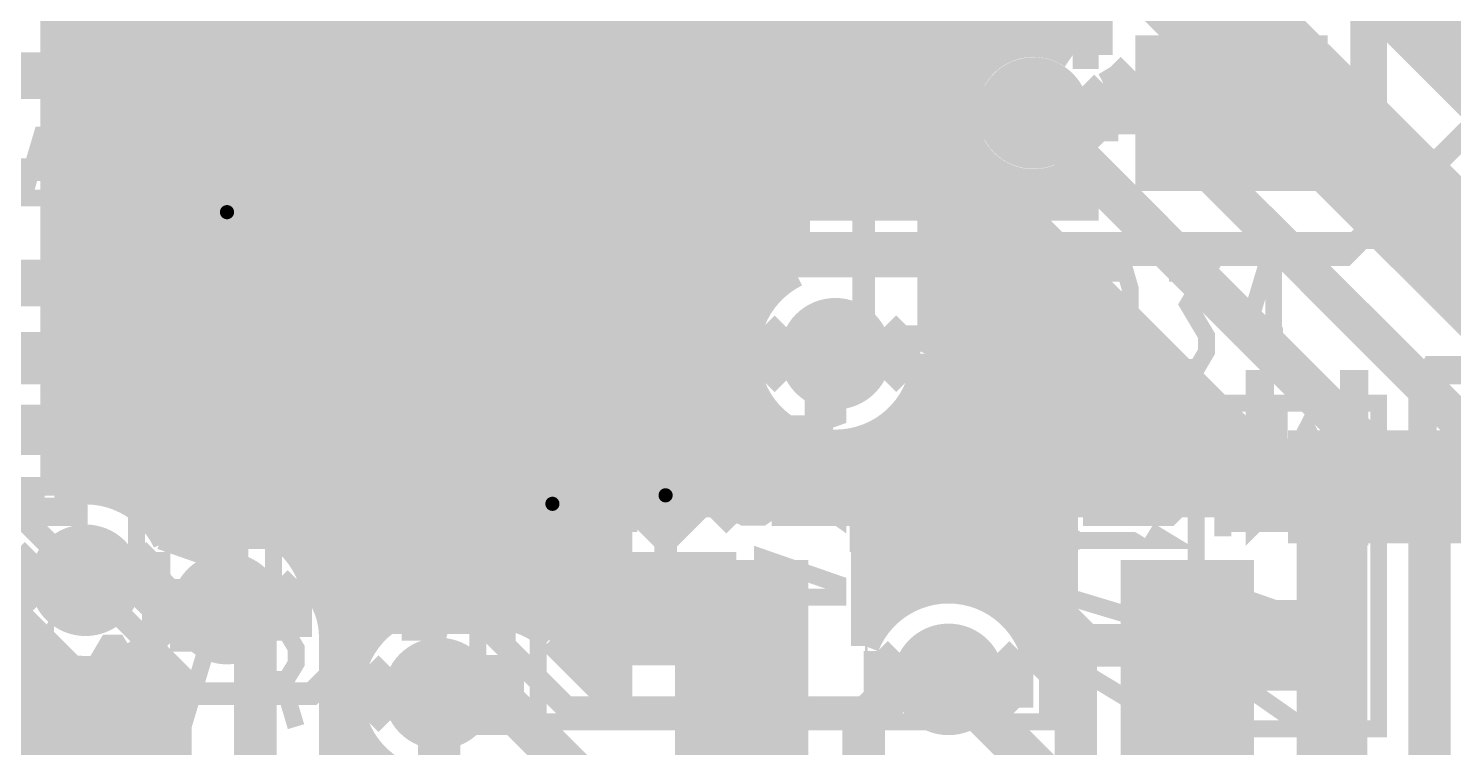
# Model space of a CAD drawing. Extents: x -10 to 131, y -93 to 209.
# Drawn here: x 43.94 to 56.73, y -21.95 to -15.5 of the extents above; entities that cross this region are included whole.
import ezdxf

# ---------------------------------------------------------------- set-up
doc = ezdxf.new("R2010")
doc.units = 0
doc.header["$MEASUREMENT"] = 0
doc.layers.get('0').update_dxf_attribs({"linetype": 'CONTINUOUS'})
for name, color, linetype in [('22-303-0_ASB', 7, 'CONTINUOUS'), ('22-303-0_AST', 7, 'CONTINUOUS'), ('22-303-0_BOT', 2, 'CONTINUOUS'), ('22-303-0_DRD', 6, 'CONTINUOUS'), ('22-303-0_DRL', 1, 'CONTINUOUS'), ('22-303-0_GND', 3, 'CONTINUOUS'), ('22-303-0_IN1', 10, 'CONTINUOUS'), ('22-303-0_SMB', 14, 'CONTINUOUS'), ('22-303-0_SMT', 9, 'CONTINUOUS'), ('22-303-0_SPB', 12, 'CONTINUOUS'), ('22-303-0_SPT', 11, 'CONTINUOUS'), ('22-303-0_SSB', 13, 'CONTINUOUS'), ('22-303-0_SST', 8, 'CONTINUOUS'), ('22-303-0_TOP', 15, 'CONTINUOUS'), ('THRUHOLE_TAP', 2, 'CONTINUOUS')]:
    doc.layers.add(name, color=color, linetype=linetype)

# ---------------------------------------------------------------- blocks, each defined once
blk = doc.blocks.new('ROUND_70')
at = {"const_width": 0.29972}
blk.add_lwpolyline([(-0.14986, 0, 1), (0.14986, 0, 1)], format="xyb", close=True, dxfattribs=at)
blk = doc.blocks.new('ROUND_75')
at = {"const_width": 0.29972}
blk.add_lwpolyline([(-0.14986, 0, 1), (0.14986, 0, 1)], format="xyb", close=True, dxfattribs=at)
blk = doc.blocks.new('RECTANGLE_76')
blk.add_solid([(0.59944, 2.74955), (0.59944, -2.74955), (-0.59944, 2.74955), (-0.59944, -2.74955)])
blk = doc.blocks.new('ROUND_117')
at = {"const_width": 0.10033}
blk.add_lwpolyline([(-0.050164, 0, 1), (0.050164, 0, 1)], format="xyb", close=True, dxfattribs=at)
blk = doc.blocks.new('ROUND_100')
at = {"const_width": 0.50038}
blk.add_lwpolyline([(-0.25019, 0, 1), (0.25019, 0, 1)], format="xyb", close=True, dxfattribs=at)
blk = doc.blocks.new('ROUND_101')
at = {"const_width": 0.0635}
blk.add_lwpolyline([(-0.03175, 0, 1), (0.03175, 0, 1)], format="xyb", close=True, dxfattribs=at)
blk = doc.blocks.new('RECTANGLE_3')
blk.add_solid([(0.4826, 0.4064), (0.4826, -0.4064), (-0.4826, 0.4064), (-0.4826, -0.4064)])
blk = doc.blocks.new('RECTANGLE_17')
blk.add_solid([(0.635, 0.508), (0.635, -0.508), (-0.635, 0.508), (-0.635, -0.508)])
blk = doc.blocks.new('RECTANGLE_42')
blk.add_solid([(0.8636, 2.0066), (0.8636, -2.0066), (-0.8636, 2.0066), (-0.8636, -2.0066)])
blk = doc.blocks.new('RECTANGLE_43')
blk.add_solid([(0.8636, 0.6985), (0.8636, -0.6985), (-0.8636, 0.6985), (-0.8636, -0.6985)])
blk = doc.blocks.new('RECTANGLE_52')
blk.add_solid([(0.44958, 0.20955), (0.44958, -0.20955), (-0.44958, 0.20955), (-0.44958, -0.20955)])
blk = doc.blocks.new('ROUND_108')
at = {"const_width": 0.10033}
blk.add_lwpolyline([(-0.050164, 0, 1), (0.050164, 0, 1)], format="xyb", close=True, dxfattribs=at)

msp = doc.modelspace()

# ---------------------------------------------------------------- linework, layer by layer
at = {"layer": '22-303-0_ASB'}
for points, const_width in [([(44.47032, -18.56232), (43.6245, -18.56232), (43.6245, -19.83232), (44.47032, -19.83232)], 0.254), ([(45.93082, -18.77568), (45.82668, -18.56232), (45.19168, -18.56232), (45.085, -18.77568), (45.085, -19.6215), (45.19168, -19.83232), (45.82668, -19.83232), (45.93082, -19.6215)], 0.254), ([(46.96968, -18.56232), (46.96968, -19.83232)], 0.254), ([(51.03368, -18.56232), (51.03368, -19.83232)], 0.254), ([(52.91582, -18.56232), (52.07, -18.56232), (52.07, -19.83232), (52.91582, -19.83232)], 0.254), ([(53.5305, -19.19732), (54.1655, -19.19732), (54.37632, -19.41068), (54.37632, -19.6215), (54.1655, -19.83232), (53.5305, -19.83232), (53.5305, -18.56232)], 0.254), ([(54.05882, -19.19732), (54.37632, -18.56232)], 0.254), ([(55.83682, -18.56232), (55.83682, -19.83232), (55.626, -19.6215), (55.41518, -19.19732), (55.20182, -19.6215), (54.991, -19.83232), (54.991, -18.56232)], 0.254), ([(56.55818, -18.56232), (56.4515, -18.77568), (56.4515, -19.6215), (56.55818, -19.83232), (57.19318, -19.83232), (57.29732, -19.6215), (57.29732, -18.77568), (57.19318, -18.56232), (56.55818, -18.56232)], 0.254), ([(44.2595, -19.19732), (43.6245, -19.19732)], 0.254), ([(52.705, -19.19732), (52.07, -19.19732)], 0.254), ([(47.39132, -19.83232), (46.5455, -19.83232)], 0.254), ([(51.45532, -19.83232), (50.6095, -19.83232)], 0.254), ([(50.63998, -22.76602), (50.63998, -20.7645), (50.34026, -20.7645), (50.04054, -20.7645), (50.04054, -22.76602)], 0.1524), ([(54.64048, -22.76602), (54.64048, -20.7645), (54.34076, -20.7645), (54.04104, -20.7645), (54.04104, -22.76602)], 0.1524), ([(44.00042, -21.59), (44.00042, -21.41982), (44.06138, -21.25218), (44.2976, -21.25218), (44.35602, -21.41982), (44.35602, -22.26818)], 0.1524), ([(44.7802, -21.41982), (44.89958, -21.25218), (45.1358, -21.25218), (45.25518, -21.41982), (45.25518, -21.59), (45.01642, -21.92782), (45.25518, -22.26818), (44.7802, -22.26818)], 0.1524)]:
    msp.add_lwpolyline(points, dxfattribs=dict(at, const_width=const_width))
at = {"layer": '22-303-0_AST', "const_width": 0.1524}
for points in [[(46.8884, -17.3482), (46.8884, -17.399), (55.9816, -17.399), (55.9816, -10.541), (46.8884, -10.541), (46.8884, -17.3482)], [(44.8945, -13.7795), (44.8945, -16.7005), (46.5328, -16.7005), (46.5328, -13.7795), (44.8945, -13.7795)], [(45.64126, -15.66926), (45.64126, -15.31366), (45.8089, -15.2527), (45.97908, -15.2527), (46.14926, -15.31366), (46.14926, -15.66926), (45.97908, -15.72768), (45.8089, -15.72768), (45.13326, -15.49146)], [(46.5455, -20.5105), (46.5455, -17.5895), (44.9072, -17.5895), (44.9072, -20.5105), (46.5455, -20.5105)], [(45.29074, -18.05432), (45.12056, -17.99336), (45.12056, -17.63776), (45.29074, -17.57934), (45.96892, -17.57934), (46.13656, -17.63776), (46.13656, -17.99336), (45.96892, -18.05432)], [(46.7995, -17.5895), (46.7995, -20.5105), (48.4378, -20.5105), (48.4378, -17.5895), (46.7995, -17.5895)], [(47.54626, -17.5895), (47.54626, -17.9451), (47.7139, -18.06448), (47.88408, -18.06448), (48.05426, -17.9451), (48.05426, -17.5895), (47.03826, -17.5895)], [(48.514, -17.653), (53.086, -17.653), (53.086, -19.431), (52.832, -19.685), (53.086, -19.939), (53.086, -21.717), (48.514, -21.717), (48.514, -17.653)], [(47.54626, -17.88668), (47.03826, -18.06448)], [(45.12056, -18.77314), (45.12056, -18.53692)], [(45.12056, -18.65376), (46.13656, -18.65376), (45.96892, -18.53692)], [(47.03826, -18.7833), (47.03826, -18.54708)], [(47.03826, -18.66646), (48.05426, -18.66646), (47.88408, -18.54708)], [(50.35804, -18.5674), (50.18786, -18.62582), (50.18786, -18.86458), (50.35804, -18.923), (50.52568, -19.04238), (51.03368, -19.04238), (51.20386, -18.98142), (51.20386, -18.62582), (51.03368, -18.5674), (50.35804, -18.5674)], [(50.52568, -18.80362), (50.18786, -19.04238)], [(54.4195, -18.8595), (54.4195, -21.7805), (56.0578, -21.7805), (56.0578, -18.8595), (54.4195, -18.8595)], [(55.16626, -18.8595), (55.16626, -19.2151), (55.3339, -19.33448), (55.50408, -19.33448), (55.67426, -19.2151), (55.67426, -18.8595), (54.65826, -18.8595)], [(45.12056, -19.31416), (45.29074, -19.19732), (45.46092, -19.13636), (45.79874, -19.13636), (45.96892, -19.19732), (46.13656, -19.31416), (46.13656, -19.43354), (45.96892, -19.55292), (45.79874, -19.61134), (45.46092, -19.61134), (45.29074, -19.55292), (45.12056, -19.43354), (45.12056, -19.31416)], [(47.03826, -19.2659), (48.05426, -19.6215), (48.05426, -19.14906)], [(55.16626, -19.15668), (54.65826, -19.33448)], [(50.35804, -19.4056), (50.18786, -19.52498), (50.18786, -19.7612), (50.35804, -19.88058), (50.52568, -19.88058), (50.86604, -19.64182), (51.20386, -19.88058), (51.20386, -19.4056)], [(54.65826, -20.0533), (54.65826, -19.81708)], [(54.65826, -19.93646), (55.67426, -19.93646), (55.50408, -19.81708)], [(45.12056, -20.09394), (46.13656, -20.44954), (46.13656, -19.97456)], [(47.2059, -19.98726), (47.03826, -20.04568), (47.03826, -20.40128), (47.2059, -20.4597), (47.54626, -20.4597), (47.7139, -20.34286), (47.7139, -19.98726), (48.05426, -19.98726), (48.05426, -20.4597)], [(50.52568, -20.71878), (50.52568, -20.2438), (51.20386, -20.48002), (51.20386, -20.5994), (50.18786, -20.5994)], [(54.65826, -20.5359), (55.67426, -20.8915), (55.67426, -20.41906)], [(54.65826, -21.7297), (54.65826, -21.25726), (55.3339, -21.7297), (55.50408, -21.7297), (55.67426, -21.67128), (55.67426, -21.31568), (55.50408, -21.25726)]]:
    msp.add_lwpolyline(points, dxfattribs=at)
at = {"layer": '22-303-0_BOT'}
for points, const_width in [([(44.3992, 22.5044), (44.3992, -19.63928)], 0.254), ([(44.6278, 22.5044), (44.6278, -19.6596)], 0.254), ([(44.8564, 22.5044), (44.8564, -19.7485)], 0.254), ([(45.085, 22.5044), (45.085, -19.94662)], 0.254), ([(45.3136, 22.5044), (45.3136, -20.0025)], 0.254), ([(45.5422, 22.5044), (45.5422, -19.9136)], 0.254), ([(45.7708, 22.5044), (45.7708, -19.89328)], 0.254), ([(45.9994, 22.5044), (45.9994, -19.94154)], 0.254), ([(48.9712, 21.5392), (48.9712, -21.31314)], 0.254), ([(48.7426, 21.37156), (48.7426, -21.08454)], 0.254), ([(50.8, 17.9324), (50.8, -17.70126)], 0.254), ([(44.1706, 14.32814), (44.1706, -19.68754)], 0.254), ([(51.689, 10.541), (51.435, 10.287), (51.435, -18.161), (51.181, -18.415)], 0.2032), ([(50.8254, 10.287), (50.8254, -17.68856)], 0.254), ([(49.1998, 9.90346), (49.1998, -21.54174)], 0.254), ([(52.1716, 9.8933), (52.1716, -16.07566)], 0.254), ([(46.228, 9.78662), (46.228, -20.07362)], 0.254), ([(50.5714, 9.82218), (50.5714, -17.88414)], 0.254), ([(52.0446, 9.81456), (52.0446, -18.161)], 0.254), ([(49.4284, 9.6393), (49.4284, -19.75612)], 0.254), ([(50.3428, 9.60374), (50.3428, -19.75612)], 0.254), ([(46.4566, 9.5885), (46.4566, -20.36826)], 0.254), ([(46.6852, 9.4996), (46.6852, -26.90114)], 0.254), ([(46.9138, 9.47928), (46.9138, -21.07946)], 0.254), ([(49.657, 9.51992), (49.657, -19.75612)], 0.254), ([(49.8856, 9.47928), (49.8856, -19.75612)], 0.254), ([(50.1142, 9.50468), (50.1142, -19.75612)], 0.254), ([(56.7436, 6.0833), (56.7436, -16.0528)], 0.254), ([(56.515, -1.00584), (56.515, -15.8242)], 0.254), ([(56.2864, -1.2065), (56.2864, -15.59814)], 0.254), ([(48.514, -6.2357), (48.514, -20.87626)], 0.254), ([(47.1424, -6.49732), (47.1424, -20.8153)], 0.254), ([(48.2854, -6.57606), (48.2854, -20.77974)], 0.254), ([(47.371, -6.6802), (47.371, -20.69592)], 0.254), ([(47.5996, -6.76148), (47.5996, -20.65528)], 0.254), ([(47.8282, -6.77164), (47.8282, -20.68068)], 0.254), ([(48.0568, -6.71576), (48.0568, -20.7645)], 0.254), ([(53.92928, -13.24864), (56.98236, -16.29156)], 0.254), ([(53.213, -13.97), (59.69, -20.4216), (59.69, -20.447)], 1.016), ([(52.4002, -14.5796), (52.4002, -15.6718)], 0.254), ([(52.49672, -14.68882), (53.37048, -15.56004)], 0.254), ([(52.6288, -14.8209), (52.6288, -15.5194)], 0.254), ([(52.8574, -15.0495), (52.8574, -15.45336)], 0.254), ([(53.086, -15.2781), (53.086, -15.45844)], 0.254), ([(50.8254, -15.494), (44.1706, -15.494)], 0.254), ([(52.68976, -15.494), (52.0446, -15.494)], 0.254), ([(53.3019, -15.494), (53.2257, -15.494)], 0.254), ([(53.3146, -15.50416), (53.3146, -15.52956)], 0.254), ([(59.2074, -15.494), (56.18226, -15.494)], 0.254), ([(50.8254, -15.7226), (44.1706, -15.7226)], 0.254), ([(52.35194, -15.7226), (52.0446, -15.7226)], 0.254), ([(57.32018, -15.7226), (56.41086, -15.7226)], 0.254), ([(53.65242, -15.84198), (58.547, -20.71624)], 0.254), ([(50.8254, -15.9512), (44.1706, -15.9512)], 0.254), ([(52.2097, -15.9512), (52.0446, -15.9512)], 0.254), ([(53.76164, -15.9512), (53.70576, -15.9512)], 0.254), ([(53.7718, -15.96136), (53.7718, -16.08074)], 0.254), ([(57.10174, -15.9512), (56.642, -15.9512)], 0.254), ([(53.73878, -16.04772), (57.00268, -19.31162)], 0.254), ([(50.8254, -16.1798), (44.1706, -16.1798)], 0.254), ([(52.15382, -16.1798), (52.0446, -16.1798)], 0.254), ([(56.515, -22.733), (56.515, -19.812), (52.959, -16.256)], 0.381), ([(53.99024, -16.1798), (53.87086, -16.1798)], 0.254), ([(54.0004, -16.18742), (54.0004, -16.30934)], 0.254), ([(50.8254, -16.4084), (44.1706, -16.4084)], 0.254), ([(52.16652, -16.4084), (52.0446, -16.4084)], 0.254), ([(52.1716, -16.43634), (52.1716, -20.52828)], 0.254), ([(54.22138, -16.4084), (54.09946, -16.4084)], 0.254), ([(54.229, -16.41602), (54.229, -16.53794)], 0.254), ([(50.8254, -16.637), (44.1706, -16.637)], 0.254), ([(52.24526, -16.637), (52.0446, -16.637)], 0.254), ([(54.44998, -16.637), (54.32806, -16.637)], 0.254), ([(54.4576, -16.64208), (54.4576, -16.76654)], 0.254), ([(50.8254, -16.8656), (44.1706, -16.8656)], 0.254), ([(52.42814, -16.8656), (52.0446, -16.8656)], 0.254), ([(52.4002, -16.83766), (52.4002, -20.55368)], 0.254), ([(54.68112, -16.8656), (54.55666, -16.8656)], 0.254), ([(54.6862, -16.87068), (54.6862, -16.99514)], 0.254), ([(52.6288, -16.9926), (52.6288, -20.65274)], 0.254), ([(50.8254, -17.0942), (44.1706, -17.0942)], 0.254), ([(52.80914, -17.0942), (52.0446, -17.0942)], 0.254), ([(52.75072, -17.03578), (55.8165, -20.10156)], 0.254), ([(54.90972, -17.0942), (54.78526, -17.0942)], 0.254), ([(54.9148, -17.09928), (54.9148, -17.22374)], 0.254), ([(52.8574, -17.14246), (52.8574, -20.87118)], 0.254), ([(50.8254, -17.3228), (44.1706, -17.3228)], 0.254), ([(53.03774, -17.3228), (52.0446, -17.3228)], 0.254), ([(53.086, -17.37106), (53.086, -21.23694)], 0.254), ([(55.13832, -17.3228), (55.01386, -17.3228)], 0.254), ([(55.1434, -17.32534), (55.1434, -17.45234)], 0.254), ([(50.8254, -17.5514), (44.1706, -17.5514)], 0.254), ([(53.26634, -17.5514), (52.0446, -17.5514)], 0.254), ([(53.3146, -17.59966), (53.3146, -19.75612)], 0.254), ([(55.36946, -17.5514), (55.24246, -17.5514)], 0.254), ([(55.372, -17.55394), (55.372, -17.68094)], 0.254), ([(50.68062, -17.78), (44.1706, -17.78)], 0.254), ([(53.49494, -17.78), (52.0446, -17.78)], 0.254), ([(53.5432, -17.82826), (53.5432, -19.75612)], 0.254), ([(55.59806, -17.78), (55.47106, -17.78)], 0.254), ([(55.6006, -17.78254), (55.6006, -17.90954)], 0.254), ([(50.4825, -18.0086), (44.1706, -18.0086)], 0.254), ([(53.72354, -18.0086), (52.0446, -18.0086)], 0.254), ([(55.82666, -18.0086), (55.69966, -18.0086)], 0.254), ([(55.8292, -18.0086), (55.8292, -18.13814)], 0.254), ([(53.7718, -18.05686), (53.7718, -19.75612)], 0.254), ([(50.3936, -18.2372), (44.1706, -18.2372)], 0.254), ([(53.95214, -18.2372), (52.03952, -18.2372)], 0.254), ([(54.0004, -18.28546), (54.0004, -19.75612)], 0.254), ([(56.0578, -18.2372), (55.92826, -18.2372)], 0.254), ([(56.0578, -18.2372), (56.0578, -18.36674)], 0.254), ([(50.37328, -18.4658), (44.1706, -18.4658)], 0.254), ([(54.18074, -18.4658), (51.98618, -18.4658)], 0.254), ([(54.229, -18.51406), (54.229, -19.75612)], 0.254), ([(56.2864, -18.4658), (56.15686, -18.4658)], 0.254), ([(56.2864, -18.4658), (56.2864, -18.59534)], 0.254), ([(50.42154, -18.6944), (44.1706, -18.6944)], 0.254), ([(54.40934, -18.6944), (51.93792, -18.6944)], 0.254), ([(51.943, -18.6817), (51.943, -20.56892)], 0.254), ([(54.4576, -18.74266), (54.4576, -19.75612)], 0.254), ([(56.515, -18.6944), (56.38546, -18.6944)], 0.254), ([(56.515, -18.69186), (56.515, -18.82394)], 0.254), ([(50.55362, -18.923), (44.1706, -18.923)], 0.254), ([(54.63794, -18.923), (51.80838, -18.923)], 0.254), ([(56.74614, -18.923), (56.61406, -18.923)], 0.254), ([(56.7436, -18.92046), (56.7436, -19.05254)], 0.254), ([(50.5714, -18.94332), (50.5714, -19.75612)], 0.254), ([(51.7144, -19.02206), (51.7144, -20.6883)], 0.254), ([(54.6862, -18.97126), (54.6862, -19.75612)], 0.254), ([(50.84826, -19.1516), (44.1706, -19.1516)], 0.254), ([(50.8, -19.1262), (50.8, -19.75612)], 0.254), ([(51.4858, -19.16176), (51.4858, -20.95246)], 0.254), ([(54.86654, -19.1516), (51.5112, -19.1516)], 0.254), ([(56.97474, -19.1516), (56.84266, -19.1516)], 0.254), ([(51.0286, -19.20748), (51.0286, -19.75612)], 0.254), ([(51.2572, -19.21764), (51.2572, -19.75612)], 0.254), ([(54.9148, -19.19986), (54.9148, -19.75612)], 0.254), ([(55.09514, -19.3802), (44.1706, -19.3802)], 0.254), ([(55.1434, -19.42846), (55.1434, -19.75612)], 0.254), ([(55.32374, -19.6088), (44.1706, -19.6088)], 0.254), ([(55.372, -19.65706), (55.372, -19.75612)], 0.254), ([(51.4477, -19.75612), (49.23282, -19.75612)], 0.254), ([(49.23282, -19.75612), (49.23282, -21.57476)], 0.254), ([(51.4477, -19.75612), (51.4477, -21.03628)], 0.254), ([(55.4482, -19.75612), (53.23332, -19.75612)], 0.254), ([(53.23332, -19.75612), (53.23332, -21.38426)], 0.254), ([(55.4482, -19.75612), (55.4482, -23.25624)], 0.254), ([(49.23282, -19.8374), (44.97832, -19.8374)], 0.254), ([(53.23332, -19.8374), (51.4477, -19.8374)], 0.254), ([(55.55234, -19.8374), (55.4482, -19.8374)], 0.254), ([(55.6006, -19.88566), (55.6006, -23.25624)], 0.254), ([(45.21962, -20.066), (45.1612, -20.066)], 0.254), ([(49.23282, -20.066), (46.21784, -20.066)], 0.254), ([(53.23332, -20.066), (51.4477, -20.066)], 0.254), ([(55.78094, -20.066), (55.4482, -20.066)], 0.254), ([(55.8165, -20.10156), (55.8165, -22.3266)], 0.254), ([(55.8292, -20.11426), (55.8292, -22.30628)], 0.254), ([(49.23282, -20.2946), (46.4185, -20.2946)], 0.254), ([(53.23332, -20.2946), (51.4477, -20.2946)], 0.254), ([(55.8165, -20.2946), (55.4482, -20.2946)], 0.254), ([(49.23282, -20.5232), (46.52264, -20.5232)], 0.254), ([(53.23332, -20.5232), (51.4477, -20.5232)], 0.254), ([(55.8165, -20.5232), (55.4482, -20.5232)], 0.254), ([(45.72, -20.701), (45.974, -20.955), (45.974, -27.178), (46.609, -27.813)], 0.381), ([(47.24146, -20.7518), (46.64202, -20.7518)], 0.254), ([(49.23282, -20.7518), (48.00854, -20.7518)], 0.254), ([(48.133, -20.7645), (48.0314, -20.7645)], 0.254), ([(51.6382, -20.7518), (51.4477, -20.7518)], 0.254), ([(53.23332, -20.7518), (52.75326, -20.7518)], 0.254), ([(55.8165, -20.7518), (55.4482, -20.7518)], 0.254), ([(46.6725, -20.955), (46.6725, -26.88844)], 0.254), ([(48.63338, -20.97532), (49.23282, -21.57476)], 0.254), ([(43.84294, -20.9804), (43.71848, -20.9804)], 0.254), ([(43.942, -21.07438), (43.942, -23.25624)], 0.254), ([(46.9773, -20.9804), (46.6725, -20.9804)], 0.254), ([(49.23282, -20.9804), (48.63846, -20.9804)], 0.254), ([(51.47056, -20.9804), (51.4477, -20.9804)], 0.254), ([(53.23332, -20.9804), (52.9209, -20.9804)], 0.254), ([(55.8165, -20.9804), (55.4482, -20.9804)], 0.254), ([(44.18076, -21.209), (43.6372, -21.209)], 0.254), ([(44.1706, -21.20392), (44.1706, -23.25624)], 0.254), ([(45.09262, -21.209), (44.7167, -21.209)], 0.254), ([(44.8564, -21.1455), (44.8564, -24.7142)], 0.254), ([(45.085, -21.19884), (45.085, -24.71166)], 0.254), ([(46.85792, -21.209), (46.6725, -21.209)], 0.254), ([(49.23282, -21.209), (48.86706, -21.209)], 0.254), ([(52.97678, -21.12772), (53.23332, -21.38426)], 0.254), ([(53.23332, -21.209), (53.05806, -21.209)], 0.254), ([(55.8165, -21.209), (55.4482, -21.209)], 0.254), ([(44.3992, -21.25218), (44.3992, -24.87676)], 0.254), ([(44.6278, -21.2344), (44.6278, -24.765)], 0.254), ([(54.34076, -23.01494), (53.87594, -23.01494), (52.197, -21.336)], 0.381), ([(45.2755, -21.4376), (43.45432, -21.4376)], 0.254), ([(45.2755, -21.3741), (45.2755, -24.74976)], 0.254), ([(46.81728, -21.4376), (46.6725, -21.4376)], 0.254), ([(47.625, -21.463), (48.133, -21.463), (49.68494, -23.01494), (50.34026, -23.01494)], 0.381), ([(49.23282, -21.4376), (49.09566, -21.4376)], 0.254), ([(55.8165, -21.4376), (55.4482, -21.4376)], 0.254), ([(45.2755, -21.6662), (42.38244, -21.6662)], 0.254), ([(46.84268, -21.6662), (46.6725, -21.6662)], 0.254), ([(55.8165, -21.6662), (55.4482, -21.6662)], 0.254), ([(46.9138, -21.84654), (46.9138, -27.0637)], 0.254), ([(45.2755, -21.8948), (42.38244, -21.8948)], 0.254), ([(46.94174, -21.8948), (46.6725, -21.8948)], 0.254), ([(55.8165, -21.8948), (55.4482, -21.8948)], 0.254)]:
    msp.add_lwpolyline(points, dxfattribs=dict(at, const_width=const_width))
at = {"layer": '22-303-0_BOT', "const_width": 0.254}
for points in [[(52.959, -15.44828, 0.4142136), (52.15128, -16.256)], [(53.37048, -15.56004, 0.1342871), (52.959, -15.4475)], [(53.73878, -16.04772, 0.069425), (53.65199, -15.84224)], [(52.15128, -16.256, 0.339676), (52.75072, -17.03578)], [(50.8254, -17.68856, 0.2863583), (50.37328, -18.415)], [(51.98872, -18.415, 0.1079358), (52.0442, -18.161)], [(50.37328, -18.415, 0.4142136), (51.181, -19.22272)], [(51.181, -19.22272, 0.4142136), (51.98872, -18.415)], [(44.45, -19.63928, 0.0883604), (44.17112, -19.68895)], [(45.17898, -20.09902, 0.2890252), (44.45, -19.63928)], [(45.72, -19.89328, 0.1851003), (45.18008, -20.10025)], [(46.50232, -20.4978, 0.3415954), (45.72, -19.89328)], [(46.6725, -20.955, 0.1802555), (46.50218, -20.49792)], [(46.6725, -20.955, 0.1802555), (46.50218, -20.49792)], [(52.197, -20.52828, 0.3066793), (51.4477, -21.03628)], [(52.97678, -21.12772, 0.3396753), (52.197, -20.52828)], [(47.625, -20.65528, 0.4142136), (46.81728, -21.463)], [(48.0314, -20.7645, 0.1325032), (47.625, -20.65488)], [(48.62576, -20.9677, 0.1982443), (48.133, -20.76433)], [(43.75658, -20.85848, 0.2647475), (44.45, -21.25332)], [(44.45, -21.25472, 0.1856443), (44.99118, -21.04661)], [(44.99102, -21.04644, 0.1370066), (45.27547, -21.37415)], [(46.81728, -21.463, 0.4142136), (47.625, -22.27072)]]:
    msp.add_lwpolyline(points, format="xyb", dxfattribs=at)
at = {"layer": '22-303-0_DRD', "const_width": 0.254}
for points in [[(52.324, -16.51), (52.959, -15.875)], [(52.959, -15.875), (53.594, -16.51)], [(52.324, -16.002), (52.324, -16.51)], [(52.959, -16.637), (52.324, -16.002)], [(53.594, -16.002), (52.959, -16.637)], [(53.594, -16.51), (53.594, -16.002)], [(45.085, -17.399), (45.72, -16.764)], [(45.72, -16.764), (46.355, -17.399)], [(45.085, -16.891), (45.085, -17.399)], [(45.72, -17.526), (45.085, -16.891)], [(46.355, -16.891), (45.72, -17.526)], [(46.355, -17.399), (46.355, -16.891)], [(50.546, -18.669), (51.181, -18.034)], [(51.181, -18.034), (51.816, -18.669)], [(50.546, -18.161), (50.546, -18.669)], [(51.181, -18.796), (50.546, -18.161)], [(51.816, -18.161), (51.181, -18.796)], [(51.816, -18.669), (51.816, -18.161)], [(49.022, -19.939), (49.657, -19.304)], [(49.022, -19.939), (49.657, -19.304)], [(49.657, -19.304), (50.292, -19.939)], [(49.657, -19.304), (50.292, -19.939)], [(48.006, -20.0152), (48.641, -19.3802)], [(48.006, -20.0152), (48.641, -19.3802)], [(48.641, -19.3802), (49.276, -20.0152)], [(48.641, -19.3802), (49.276, -20.0152)], [(49.022, -19.431), (49.022, -19.939)], [(49.657, -20.066), (49.022, -19.431)], [(49.022, -19.431), (49.022, -19.939)], [(49.657, -20.066), (49.022, -19.431)], [(50.292, -19.431), (49.657, -20.066)], [(50.292, -19.431), (49.657, -20.066)], [(50.292, -19.939), (50.292, -19.431)], [(50.292, -19.939), (50.292, -19.431)], [(48.006, -19.5072), (48.006, -20.0152)], [(48.641, -20.1422), (48.006, -19.5072)], [(48.006, -19.5072), (48.006, -20.0152)], [(48.641, -20.1422), (48.006, -19.5072)], [(49.276, -19.5072), (48.641, -20.1422)], [(49.276, -19.5072), (48.641, -20.1422)], [(49.276, -20.0152), (49.276, -19.5072)], [(49.276, -20.0152), (49.276, -19.5072)], [(43.815, -20.701), (44.45, -20.066)], [(44.45, -20.066), (45.085, -20.701)], [(43.815, -20.193), (43.815, -20.701)], [(44.45, -20.828), (43.815, -20.193)], [(45.085, -20.193), (44.45, -20.828)], [(45.085, -20.701), (45.085, -20.193)], [(45.085, -20.955), (45.72, -20.32)], [(45.72, -20.32), (46.355, -20.955)], [(45.085, -20.447), (45.085, -20.955)], [(45.72, -21.082), (45.085, -20.447)], [(46.355, -20.447), (45.72, -21.082)], [(46.355, -20.955), (46.355, -20.447)], [(51.562, -21.59), (52.197, -20.955)], [(52.197, -20.955), (52.832, -21.59)], [(46.99, -21.717), (47.625, -21.082)], [(47.625, -21.082), (48.26, -21.717)], [(51.562, -21.082), (51.562, -21.59)], [(52.197, -21.717), (51.562, -21.082)], [(52.832, -21.082), (52.197, -21.717)], [(52.832, -21.59), (52.832, -21.082)], [(43.18, -21.209), (43.815, -21.844)], [(43.18, -21.209), (43.815, -21.844)], [(46.99, -21.209), (46.99, -21.717)], [(47.625, -21.844), (46.99, -21.209)], [(48.26, -21.209), (47.625, -21.844)], [(48.26, -21.717), (48.26, -21.209)], [(43.815, -21.336), (43.18, -21.971)], [(43.815, -21.336), (43.18, -21.971)], [(43.815, -21.844), (43.815, -21.336)], [(43.815, -21.844), (43.815, -21.336)]]:
    msp.add_lwpolyline(points, dxfattribs=at)
at = {"layer": '22-303-0_IN1', "const_width": 0.2032}
msp.add_lwpolyline([(44.45, -20.447), (43.18, -19.177), (40.386, -19.177), (40.259, -19.05)], dxfattribs=at)
at = {"layer": '22-303-0_SMT', "const_width": 0.254}
for points in [[(47.4218, -7.112), (47.4218, -16.3068)], [(47.6504, -7.112), (47.6504, -16.5354)], [(47.879, -7.112), (47.879, -16.764)], [(48.1076, -7.112), (48.1076, -16.764)], [(48.3362, -7.112), (48.3362, -16.764)], [(48.5648, -7.112), (48.5648, -16.764)], [(48.7934, -7.112), (48.7934, -16.764)], [(49.022, -7.112), (49.022, -16.764)], [(49.2506, -7.112), (49.2506, -16.764)], [(49.4792, -7.112), (49.4792, -16.764)], [(49.7078, -7.112), (49.7078, -16.764)], [(49.9364, -7.112), (49.9364, -16.764)], [(50.165, -7.112), (50.165, -16.764)], [(50.3936, -7.112), (50.3936, -16.764)], [(50.6222, -7.112), (50.6222, -16.764)], [(50.8508, -7.112), (50.8508, -16.764)], [(51.0794, -7.112), (51.0794, -16.764)], [(51.308, -7.112), (51.308, -16.764)], [(51.5366, -7.112), (51.5366, -16.764)], [(51.7652, -7.112), (51.7652, -16.764)], [(51.9938, -7.112), (51.9938, -16.764)], [(55.88, -13.081), (55.88, -14.986), (52.197, -14.986), (52.197, -16.764), (47.879, -16.764)], [(47.244, -15.24), (47.244, -16.129)], [(52.197, -15.5194), (47.244, -15.5194)], [(52.197, -15.748), (47.244, -15.748)], [(52.197, -15.9766), (47.244, -15.9766)], [(47.244, -16.129), (47.879, -16.764)], [(52.197, -16.2052), (47.3202, -16.2052)], [(52.197, -16.4338), (47.5488, -16.4338)], [(52.197, -16.6624), (47.7774, -16.6624)]]:
    msp.add_lwpolyline(points, dxfattribs=at)
at = {"layer": '22-303-0_SSB'}
for points, const_width in [([(44.47032, -18.56232), (43.6245, -18.56232), (43.6245, -19.83232), (44.47032, -19.83232)], 0.254), ([(45.93082, -18.77568), (45.82668, -18.56232), (45.19168, -18.56232), (45.085, -18.77568), (45.085, -19.6215), (45.19168, -19.83232), (45.82668, -19.83232), (45.93082, -19.6215)], 0.254), ([(46.96968, -18.56232), (46.96968, -19.83232)], 0.254), ([(51.03368, -18.56232), (51.03368, -19.83232)], 0.254), ([(52.91582, -18.56232), (52.07, -18.56232), (52.07, -19.83232), (52.91582, -19.83232)], 0.254), ([(53.5305, -19.19732), (54.1655, -19.19732), (54.37632, -19.41068), (54.37632, -19.6215), (54.1655, -19.83232), (53.5305, -19.83232), (53.5305, -18.56232)], 0.254), ([(54.05882, -19.19732), (54.37632, -18.56232)], 0.254), ([(55.83682, -18.56232), (55.83682, -19.83232), (55.626, -19.6215), (55.41518, -19.19732), (55.20182, -19.6215), (54.991, -19.83232), (54.991, -18.56232)], 0.254), ([(56.55818, -18.56232), (56.4515, -18.77568), (56.4515, -19.6215), (56.55818, -19.83232), (57.19318, -19.83232), (57.29732, -19.6215), (57.29732, -18.77568), (57.19318, -18.56232), (56.55818, -18.56232)], 0.254), ([(44.2595, -19.19732), (43.6245, -19.19732)], 0.254), ([(52.705, -19.19732), (52.07, -19.19732)], 0.254), ([(47.39132, -19.83232), (46.5455, -19.83232)], 0.254), ([(51.45532, -19.83232), (50.6095, -19.83232)], 0.254), ([(50.63998, -22.76602), (50.63998, -20.7645), (50.34026, -20.7645), (50.04054, -20.7645), (50.04054, -22.76602)], 0.1524), ([(54.64048, -22.76602), (54.64048, -20.7645), (54.34076, -20.7645), (54.04104, -20.7645), (54.04104, -22.76602)], 0.1524), ([(44.00042, -21.59), (44.00042, -21.41982), (44.06138, -21.25218), (44.2976, -21.25218), (44.35602, -21.41982), (44.35602, -22.26818)], 0.1524), ([(44.7802, -21.41982), (44.89958, -21.25218), (45.1358, -21.25218), (45.25518, -21.41982), (45.25518, -21.59), (45.01642, -21.92782), (45.25518, -22.26818), (44.7802, -22.26818)], 0.1524)]:
    msp.add_lwpolyline(points, dxfattribs=dict(at, const_width=const_width))
at = {"layer": '22-303-0_SST', "const_width": 0.1524}
for points in [[(55.9816, -17.399), (55.9816, -10.541), (46.8884, -10.541), (46.8884, -17.399), (55.9816, -17.399)], [(44.8945, -13.7795), (44.8945, -16.7005), (46.5328, -16.7005), (46.5328, -13.7795), (44.8945, -13.7795)], [(44.22902, -17.018), (43.8912, -17.018), (44.05884, -16.45412), (44.1452, -16.45412), (44.1452, -17.29994)], [(44.704, -17.29994), (44.61764, -17.16024), (44.577, -17.018), (44.577, -16.73606), (44.61764, -16.59382), (44.704, -16.45412), (44.78782, -16.45412), (44.87164, -16.59382), (44.91482, -16.73606), (44.91482, -17.018), (44.87164, -17.16024), (44.78782, -17.29994), (44.704, -17.29994)], [(46.5455, -20.5105), (46.5455, -17.5895), (44.9072, -17.5895), (44.9072, -20.5105), (46.5455, -20.5105)], [(46.7995, -17.5895), (46.7995, -20.5105), (48.4378, -20.5105), (48.4378, -17.5895), (46.7995, -17.5895)], [(48.514, -17.653), (48.514, -21.717), (53.086, -21.717), (53.086, -19.939), (52.832, -19.685), (53.086, -19.431), (53.086, -17.653), (48.514, -17.653)], [(53.48986, -18.39468), (53.53304, -18.53692), (53.70068, -18.53692), (53.74386, -18.39468), (53.82768, -18.25498), (53.82768, -17.8308), (53.78704, -17.6911), (53.53304, -17.6911), (53.48986, -17.8308), (53.48986, -18.39468)], [(54.17566, -18.39468), (54.25948, -18.53692), (54.42966, -18.53692), (54.51348, -18.39468), (54.51348, -18.25498), (54.34584, -17.97304), (54.51348, -17.6911), (54.17566, -17.6911)], [(55.19928, -18.25498), (54.86146, -18.25498), (55.03164, -17.6911), (55.11546, -17.6911), (55.11546, -18.53692)], [(53.66004, -18.25498), (53.82768, -18.53692)], [(54.4195, -18.8595), (54.4195, -21.7805), (56.0578, -21.7805), (56.0578, -18.8595), (54.4195, -18.8595)], [(53.71846, -19.23288), (53.71846, -19.48688), (53.8607, -19.5707), (54.0004, -19.5707), (54.14264, -19.48688), (54.14264, -19.23288), (53.29682, -19.23288)], [(53.71846, -19.4437), (53.29682, -19.5707)], [(53.29682, -20.17268), (53.29682, -20.0025)], [(53.29682, -20.08886), (54.14264, -20.08886), (54.0004, -20.0025)], [(53.29682, -20.60448), (54.14264, -20.85848), (54.14264, -20.51812)], [(46.85538, -21.76018), (46.85538, -20.91182), (46.77156, -21.05406)], [(44.09186, -21.85924), (44.09186, -21.01088), (44.00804, -21.15312)], [(45.9994, -21.336), (46.2534, -21.336), (46.33976, -21.19376), (46.33976, -21.05406), (46.2534, -20.91182), (45.9994, -20.91182), (45.9994, -21.76018)], [(47.371, -21.76018), (47.625, -20.91182), (47.28718, -20.91182)], [(47.97298, -21.61794), (48.01362, -21.76018), (48.26762, -21.76018), (48.3108, -21.61794), (48.3108, -21.336), (48.22698, -21.19376), (47.97298, -21.19376), (47.97298, -20.91182), (48.3108, -20.91182)], [(44.65066, -21.85924), (44.56684, -21.717), (44.52366, -21.57476), (44.52366, -21.29282), (44.56684, -21.15312), (44.65066, -21.01088), (44.73702, -21.01088), (44.82084, -21.15312), (44.86402, -21.29282), (44.86402, -21.57476), (44.82084, -21.717), (44.73702, -21.85924), (44.65066, -21.85924)], [(45.29582, -21.85924), (45.54982, -21.01088), (45.20946, -21.01088)], [(53.29682, -21.54428), (53.29682, -21.20392), (53.8607, -21.54428), (54.0004, -21.54428), (54.14264, -21.5011), (54.14264, -21.2471), (54.0004, -21.20392)], [(46.21276, -21.336), (46.33976, -21.76018)], [(46.9392, -21.76018), (46.77156, -21.76018)], [(44.17822, -21.85924), (44.00804, -21.85924)]]:
    msp.add_lwpolyline(points, dxfattribs=at)
at = {"layer": '22-303-0_TOP'}
for points, const_width in [([(47.1678, -6.604), (47.1678, -16.45666)], 0.254), ([(47.3964, -6.604), (47.3964, -16.68526)], 0.254), ([(47.625, -6.604), (47.625, -16.91386)], 0.254), ([(47.8536, -6.604), (47.8536, -17.0942)], 0.254), ([(48.0822, -6.604), (48.0822, -17.0942)], 0.254), ([(48.3108, -6.604), (48.3108, -17.0942)], 0.254), ([(48.5394, -6.604), (48.5394, -17.0942)], 0.254), ([(48.768, -6.604), (48.768, -17.0942)], 0.254), ([(48.9966, -6.604), (48.9966, -17.0942)], 0.254), ([(49.2252, -6.604), (49.2252, -17.0942)], 0.254), ([(49.4538, -6.604), (49.4538, -17.0942)], 0.254), ([(49.6824, -6.604), (49.6824, -17.0942)], 0.254), ([(49.911, -6.604), (49.911, -17.0942)], 0.254), ([(50.1396, -6.604), (50.1396, -17.0942)], 0.254), ([(50.3682, -6.604), (50.3682, -17.0942)], 0.254), ([(50.5968, -6.604), (50.5968, -17.0942)], 0.254), ([(50.8254, -6.604), (50.8254, -17.0942)], 0.254), ([(51.054, -6.604), (51.054, -17.0942)], 0.254), ([(51.2826, -6.604), (51.2826, -17.0942)], 0.254), ([(51.5112, -6.604), (51.5112, -17.0942)], 0.254), ([(51.7398, -6.604), (51.7398, -17.0942)], 0.254), ([(51.9684, -6.604), (51.9684, -17.0942)], 0.254), ([(52.197, -6.604), (52.197, -17.0942)], 0.254), ([(52.4256, -6.604), (52.4256, -15.92072)], 0.254), ([(52.6542, -6.604), (52.6542, -15.70482)], 0.254), ([(52.8828, -6.604), (52.8828, -15.63116)], 0.254), ([(53.1114, -6.604), (53.1114, -15.64386)], 0.254), ([(53.34, -6.604), (53.34, -15.7353)], 0.254), ([(56.007, -6.604), (56.007, -16.65986)], 0.254), ([(42.037, -16.764), (44.323, -16.764), (44.577, -16.51), (44.577, -15.748), (45.085, -15.24), (46.355, -15.24), (46.609, -15.494), (46.609, -16.51), (47.625, -17.526), (55.753, -17.526), (57.531, -15.748), (60.071, -15.748), (60.452, -15.367), (61.976, -15.367), (62.992, -16.383), (65.659, -16.383), (66.167, -16.891), (71.247, -16.891), (72.136, -17.78), (74.93, -17.78)], 0.2032), ([(53.5432, -15.2273), (53.5432, -15.7353)], 0.254), ([(55.9308, -15.2273), (55.9308, -16.73606)], 0.254), ([(47.0408, -15.494), (47.0408, -16.32966)], 0.254), ([(53.5432, -15.5448), (47.0408, -15.5448)], 0.254), ([(56.007, -15.5448), (55.9308, -15.5448)], 0.254), ([(52.5526, -15.7734), (47.0408, -15.7734)], 0.254), ([(53.5432, -15.7353), (53.31206, -15.7353)], 0.254), ([(56.007, -15.7734), (55.9308, -15.7734)], 0.254), ([(45.72, -15.9512), (45.72, -17.145), (45.72, -18.3388)], 0.381), ([(52.38242, -16.002), (47.0408, -16.002)], 0.254), ([(56.007, -16.002), (55.9308, -16.002)], 0.254), ([(52.32908, -16.2306), (47.0408, -16.2306)], 0.254), ([(52.959, -16.256), (54.737, -16.256)], 0.381), ([(56.007, -16.2306), (55.9308, -16.2306)], 0.254), ([(47.0408, -16.32966), (47.8028, -17.0942)], 0.254), ([(52.3621, -16.4592), (47.1678, -16.4592)], 0.254), ([(56.007, -16.4592), (55.9308, -16.4592)], 0.254), ([(52.4256, -16.59128), (52.4256, -17.0942)], 0.254), ([(52.49926, -16.6878), (47.3964, -16.6878)], 0.254), ([(56.007, -16.65986), (55.9308, -16.73606)], 0.254), ([(55.97906, -16.6878), (55.9308, -16.6878)], 0.254), ([(52.6542, -16.80718), (52.6542, -17.0942)], 0.254), ([(52.8828, -16.88084), (52.8828, -17.0942)], 0.254), ([(53.1114, -16.8656), (53.1114, -17.0942)], 0.254), ([(53.5432, -16.7767), (53.31206, -16.7767)], 0.254), ([(53.34, -16.7767), (53.34, -17.0942)], 0.254), ([(53.5432, -16.7767), (53.5432, -17.0942)], 0.254), ([(53.5432, -16.9164), (47.625, -16.9164)], 0.254), ([(45.72, -18.3388), (45.72, -17.145)], 0.381), ([(53.5432, -17.0942), (47.8028, -17.0942)], 0.254), ([(45.72, -19.7612), (44.704, -18.7452), (44.704, -18.288), (44.196, -17.78), (43.63466, -17.78)], 0.2032), ([(49.784, -18.415), (49.7078, -18.3388), (47.625, -18.3388)], 0.381), ([(49.784, -18.415), (49.7078, -18.3388), (47.625, -18.3388)], 0.381), ([(49.657, -18.669), (49.657, -18.542)], 0.381), ([(49.657, -18.542), (49.784, -18.415)], 0.2032), ([(51.181, -18.415), (49.784, -18.415)], 0.2032), ([(58.42, -18.95856), (57.8104, -19.6088), (55.245, -19.6088)], 1.016), ([(45.72, -22.7838), (45.72, -22.733), (43.63466, -20.64766), (43.63466, -19.73072)], 0.381), ([(45.72, -19.7612), (45.72, -20.701)], 0.381), ([(53.34, -22.7838), (53.34, -21.0312), (53.34, -20.955), (52.07, -19.685), (51.943, -19.685)], 0.381), ([(48.641, -19.7612), (47.625, -19.7612)], 0.2032), ([(47.625, -19.7612), (48.641, -19.7612)], 0.2032), ([(49.657, -19.685), (49.657, -20.701)], 0.2032), ([(49.657, -19.685), (49.657, -20.701)], 0.2032), ([(51.562, -21.59), (48.768, -21.59), (48.006, -20.828), (47.117, -20.828), (46.482, -21.463), (45.466, -21.463), (44.45, -20.447)], 0.2032), ([(55.245, -21.0312), (53.34, -21.0312), (53.34, -22.7838)], 0.381), ([(52.197, -21.336), (51.816, -21.336), (51.562, -21.59), (51.435, -21.717), (51.435, -22.7838)], 0.381), ([(47.625, -22.7838), (47.625, -21.463)], 0.381), ([(51.435, -22.7838), (51.435, -21.717), (51.562, -21.59)], 0.381)]:
    msp.add_lwpolyline(points, dxfattribs=dict(at, const_width=const_width))
at = {"layer": '22-303-0_TOP', "const_width": 0.254}
for points in [[(47.0408, -15.494, 0.1989132), (46.91433, -15.18867)], [(47.0408, -15.494, 0.1989132), (46.91433, -15.18867)], [(52.959, -15.62608, 0.4142136), (52.32908, -16.256)], [(53.31206, -15.7353, 0.1500719), (52.959, -15.62689)], [(52.32908, -16.256, 0.4142136), (52.959, -16.88592)], [(52.959, -16.88592, 0.1500718), (53.31251, -16.77737)]]:
    msp.add_lwpolyline(points, format="xyb", dxfattribs=at)

# ---------------------------------------------------------------- block references
at = {"layer": '22-303-0_BOT'}
for name, p in [('ROUND_70', (52.959, -16.256)), ('ROUND_75', (45.72, -17.145)), ('ROUND_70', (51.181, -18.415)), ('ROUND_70', (49.657, -19.685)), ('ROUND_75', (48.641, -19.7612)), ('ROUND_70', (44.45, -20.447)), ('RECTANGLE_76', (50.34026, -23.01494)), ('RECTANGLE_76', (54.34076, -23.01494)), ('ROUND_70', (45.72, -20.701)), ('ROUND_70', (52.197, -21.336)), ('ROUND_70', (47.625, -21.463))]:
    msp.add_blockref(name, p, dxfattribs=at)
at = {"layer": '22-303-0_DRL'}
for p in [(52.959, -16.256), (45.72, -17.145), (51.181, -18.415), (48.641, -19.7612), (49.657, -19.685), (44.45, -20.447), (45.72, -20.701), (52.197, -21.336), (47.625, -21.463)]:
    msp.add_blockref('ROUND_117', p, dxfattribs=at)
at = {"layer": '22-303-0_GND'}
for name, p in [('ROUND_100', (52.959, -16.256)), ('ROUND_101', (45.72, -17.145)), ('ROUND_100', (51.181, -18.415)), ('ROUND_101', (48.641, -19.7612)), ('ROUND_101', (49.657, -19.685)), ('ROUND_100', (44.45, -20.447)), ('ROUND_100', (45.72, -20.701)), ('ROUND_100', (52.197, -21.336)), ('ROUND_100', (47.625, -21.463))]:
    msp.add_blockref(name, p, dxfattribs=at)
at = {"layer": '22-303-0_IN1'}
for name, p in [('ROUND_70', (52.959, -16.256)), ('ROUND_75', (45.72, -17.145)), ('ROUND_70', (51.181, -18.415)), ('ROUND_70', (49.657, -19.685)), ('ROUND_75', (48.641, -19.7612)), ('ROUND_70', (44.45, -20.447)), ('ROUND_70', (45.72, -20.701)), ('ROUND_70', (52.197, -21.336)), ('ROUND_70', (47.625, -21.463))]:
    msp.add_blockref(name, p, dxfattribs=at)
at = {"layer": '22-303-0_SMB'}
for p in [(50.34026, -23.01494), (54.34076, -23.01494)]:
    msp.add_blockref('RECTANGLE_76', p, dxfattribs=at)
at = {"layer": '22-303-0_SMT'}
for name, p in [('RECTANGLE_42', (48.133, -13.97)), ('RECTANGLE_3', (45.72, -15.9512)), ('RECTANGLE_43', (54.737, -16.256)), ('RECTANGLE_52', (43.63466, -15.92072)), ('RECTANGLE_52', (43.63466, -17.78)), ('RECTANGLE_3', (45.72, -18.3388)), ('RECTANGLE_3', (47.625, -18.3388)), ('RECTANGLE_17', (49.657, -18.669)), ('RECTANGLE_52', (43.63466, -18.43024)), ('RECTANGLE_52', (43.63466, -19.08048)), ('RECTANGLE_17', (51.943, -19.685)), ('RECTANGLE_3', (55.245, -19.6088)), ('RECTANGLE_3', (45.72, -19.7612)), ('RECTANGLE_3', (47.625, -19.7612)), ('RECTANGLE_52', (43.63466, -19.73072)), ('RECTANGLE_17', (49.657, -20.701)), ('RECTANGLE_3', (55.245, -21.0312))]:
    msp.add_blockref(name, p, dxfattribs=at)
at = {"layer": '22-303-0_SPB'}
for p in [(50.34026, -23.01494), (54.34076, -23.01494)]:
    msp.add_blockref('RECTANGLE_76', p, dxfattribs=at)
at = {"layer": '22-303-0_SPT'}
for name, p in [('RECTANGLE_42', (48.133, -13.97)), ('RECTANGLE_3', (45.72, -15.9512)), ('RECTANGLE_43', (54.737, -16.256)), ('RECTANGLE_52', (43.63466, -15.92072)), ('RECTANGLE_52', (43.63466, -17.78)), ('RECTANGLE_3', (45.72, -18.3388)), ('RECTANGLE_3', (47.625, -18.3388)), ('RECTANGLE_17', (49.657, -18.669)), ('RECTANGLE_52', (43.63466, -18.43024)), ('RECTANGLE_52', (43.63466, -19.08048)), ('RECTANGLE_17', (51.943, -19.685)), ('RECTANGLE_3', (55.245, -19.6088)), ('RECTANGLE_3', (45.72, -19.7612)), ('RECTANGLE_3', (47.625, -19.7612)), ('RECTANGLE_52', (43.63466, -19.73072)), ('RECTANGLE_17', (49.657, -20.701)), ('RECTANGLE_3', (55.245, -21.0312))]:
    msp.add_blockref(name, p, dxfattribs=at)
at = {"layer": '22-303-0_TOP'}
for name, p in [('RECTANGLE_42', (48.133, -13.97)), ('RECTANGLE_3', (45.72, -15.9512)), ('RECTANGLE_43', (54.737, -16.256)), ('RECTANGLE_52', (43.63466, -15.92072)), ('ROUND_70', (52.959, -16.256)), ('ROUND_70', (45.72, -17.145)), ('RECTANGLE_52', (43.63466, -17.78)), ('RECTANGLE_3', (45.72, -18.3388)), ('RECTANGLE_3', (47.625, -18.3388)), ('RECTANGLE_17', (49.657, -18.669)), ('ROUND_70', (51.181, -18.415)), ('RECTANGLE_52', (43.63466, -18.43024)), ('RECTANGLE_52', (43.63466, -19.08048)), ('RECTANGLE_17', (51.943, -19.685)), ('RECTANGLE_3', (55.245, -19.6088)), ('RECTANGLE_3', (45.72, -19.7612)), ('RECTANGLE_3', (47.625, -19.7612)), ('ROUND_70', (49.657, -19.685)), ('RECTANGLE_52', (43.63466, -19.73072)), ('ROUND_70', (48.641, -19.7612)), ('ROUND_70', (44.45, -20.447)), ('RECTANGLE_17', (49.657, -20.701)), ('ROUND_70', (45.72, -20.701)), ('RECTANGLE_3', (55.245, -21.0312)), ('ROUND_70', (52.197, -21.336)), ('ROUND_70', (47.625, -21.463))]:
    msp.add_blockref(name, p, dxfattribs=at)
at = {"layer": 'THRUHOLE_TAP'}
for p in [(52.959, -16.256), (45.72, -17.145), (51.181, -18.415), (48.641, -19.7612), (49.657, -19.685), (44.45, -20.447), (45.72, -20.701), (52.197, -21.336), (47.625, -21.463)]:
    msp.add_blockref('ROUND_108', p, dxfattribs=at)

doc.saveas('drawing.dxf')
